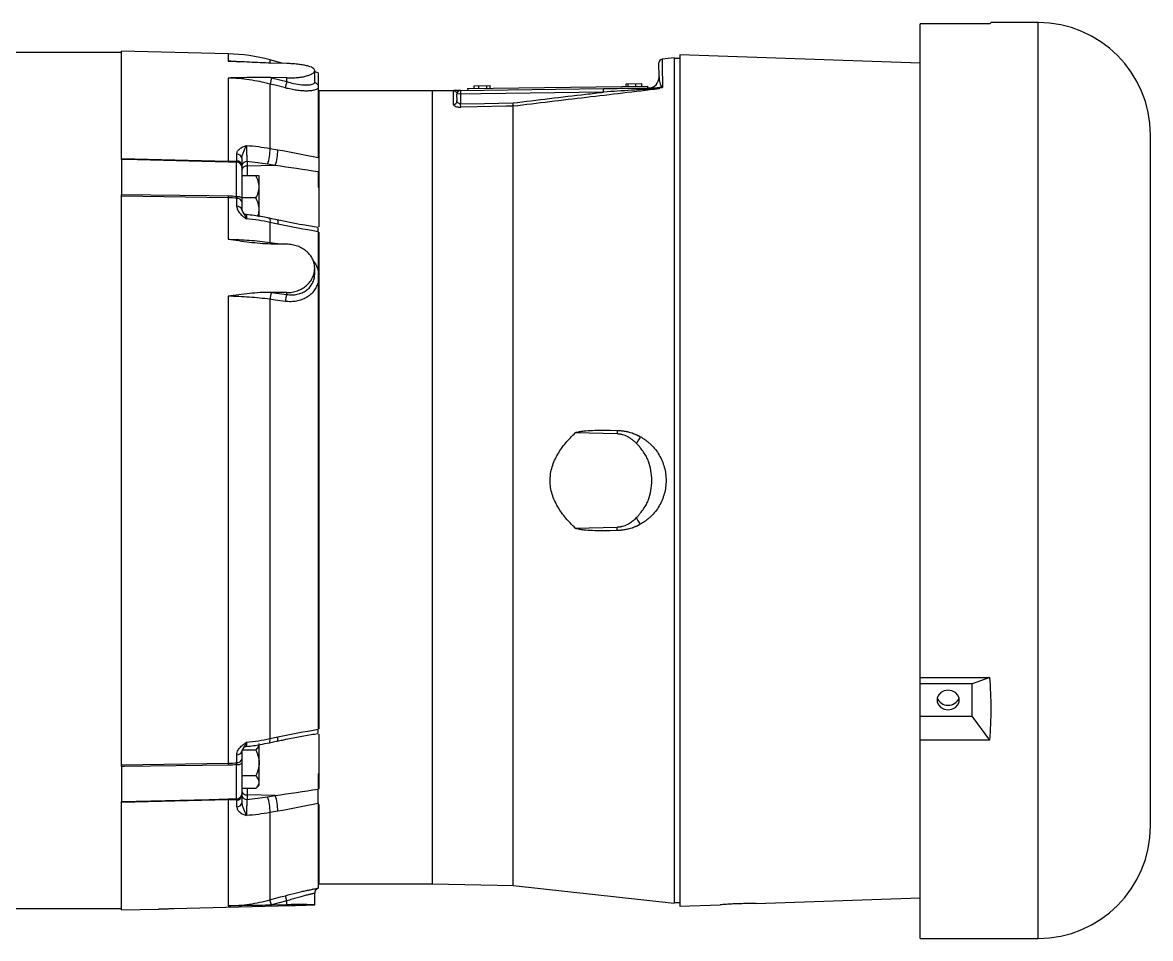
# Paper-space layout '_Back' of a CAD drawing. Header units: inches. Extents: x -11.4 to 16.5, y -5.2 to 7.1.
# Drawn here: x 4 to 16.54, y -5.09 to 5.09 of the extents above; entities that cross this region are included whole.
import ezdxf

# ---------------------------------------------------------------- set-up
doc = ezdxf.new("R2010")
doc.units = ezdxf.units.IN
doc.header["$MEASUREMENT"] = 0

psp = doc.layouts.new('_Back')

# ---------------------------------------------------------------- linework, layer by layer
at = {"color": 7, "linetype": 'Continuous', "lineweight": 25}
for p, q in [((14.751, 5.074), (13.978, 5.074)), ((13.978, -5.09), (13.978, 5.074)), ((14.767, 5.09), (14.751, 5.074)), ((15.288, 5.09), (14.767, 5.09)), ((15.288, -5.09), (15.288, 5.09)), ((6.282, 4.742), (5.094, 4.773)), ((5.094, 3.578), (5.094, 4.773)), ((5.094, 4.756), (0.899, 4.756)), ((6.282, 4.742), (6.282, 4.662)), ((6.894, 4.636), (6.747, 4.675)), ((6.747, 4.675), (6.747, 4.642)), ((11.074, 4.485), (11.072, 4.641)), ((11.242, 4.697), (11.107, 4.682)), ((11.242, 4.697), (11.242, -4.697)), ((11.305, 4.69), (11.242, 4.69)), ((13.978, 4.638), (11.305, 4.732)), ((11.305, 4.732), (11.305, -4.732)), ((6.934, 4.635), (6.758, 4.639)), ((7.244, 4.432), (7.244, 4.556)), ((7.282, 4.532), (7.244, 4.542)), ((7.282, 4.532), (7.282, 4.394)), ((6.282, 4.473), (6.282, 3.551)), ((6.747, 4.407), (6.747, 3.691)), ((6.934, 4.474), (6.758, 4.479)), ((6.763, 4.477), (6.934, 4.433)), ((6.934, 4.433), (6.934, 4.474)), ((9.016, 4.388), (9.194, 4.39)), ((9.195, 4.36), (9.194, 4.39)), ((10.709, 4.41), (10.881, 4.412)), ((10.709, 4.38), (10.709, 4.41)), ((10.709, 4.38), (10.709, 4.41)), ((10.729, 4.38), (10.729, 4.41)), ((10.815, 4.382), (10.815, 4.412)), ((10.881, 4.382), (10.881, 4.412)), ((10.881, 4.382), (10.881, 4.412)), ((7.282, 4.359), (7.282, 3.59)), ((7.295, 2.818), (7.295, 4.332)), ((8.553, 4.332), (7.295, 4.332)), ((8.553, 4.331), (7.295, 4.331)), ((8.553, 4.332), (8.786, 4.335)), ((8.786, 4.334), (8.553, 4.331)), ((8.553, -4.484), (8.553, 4.331)), ((10.457, 4.317), (8.826, 4.295)), ((8.827, 4.218), (8.826, 4.295)), ((8.865, 4.336), (10.457, 4.357)), ((8.866, 4.336), (8.867, 4.186)), ((8.945, 4.357), (10.945, 4.383)), ((8.945, 4.357), (8.946, 4.337)), ((9.016, 4.358), (9.016, 4.388)), ((9.071, 4.359), (9.07, 4.389)), ((9.16, 4.36), (9.16, 4.39)), ((10.457, 4.317), (10.457, 4.357)), ((10.945, 4.383), (10.945, 4.363)), ((7.295, 4.249), (7.282, 4.249)), ((8.868, 4.149), (8.867, 4.186)), ((9.452, -4.5), (9.452, 4.16)), ((16.538, -3.84), (16.538, 3.84)), ((6.747, 3.691), (6.833, 3.676)), ((5.094, 3.578), (6.282, 3.551)), ((5.094, 3.567), (5.094, 3.18)), ((6.376, 3.158), (6.376, 3.538)), ((6.378, 3.551), (6.378, 3.627)), ((6.434, 3.581), (6.434, 3.506)), ((6.492, 3.544), (6.492, 3.387)), ((6.806, 3.5), (6.72, 3.515)), ((6.434, 3.481), (6.434, 3.14)), ((6.588, 3.387), (6.434, 3.387)), ((6.806, 3.5), (6.492, 3.494)), ((6.626, 2.931), (6.626, 3.387)), ((7.282, 3.429), (7.282, 3.259)), ((6.282, 3.143), (5.094, 3.159)), ((5.094, -3.159), (5.094, 3.159)), ((6.282, 3.143), (6.282, 2.681)), ((6.378, 3.047), (6.378, 3.137)), ((6.588, 3.14), (6.434, 3.14)), ((7.282, 3.259), (7.295, 3.26)), ((6.434, 3.097), (6.434, 3.009)), ((6.747, 2.868), (6.747, 2.647)), ((6.833, 2.85), (6.747, 2.868)), ((7.282, 2.765), (7.282, 2.324)), ((7.295, -2.761), (7.295, 2.761)), ((7.295, 2.726), (7.282, 2.726)), ((6.934, 2.626), (6.758, 2.628)), ((7.244, 2.294), (7.244, 2.359)), ((7.282, 2.207), (7.282, -2.765)), ((6.282, 2.048), (6.282, -3.143)), ((6.747, 2.014), (6.747, -2.868)), ((6.934, 2.089), (6.758, 2.091)), ((6.763, 2.091), (6.934, 2.068)), ((6.934, 2.068), (6.934, 2.089)), ((10.606, 0.517), (10.142, 0.529)), ((10.53, 0.559), (10.607, 0.557)), ((10.53, 0.559), (10.607, 0.557)), ((10.607, 0.557), (10.607, 0.557)), ((10.142, -0.529), (10.606, -0.517)), ((10.607, -0.557), (10.53, -0.559)), ((10.607, -0.557), (10.53, -0.559)), ((10.607, -0.557), (10.607, -0.557)), ((13.978, -2.188), (14.751, -2.188)), ((14.751, -2.188), (14.557, -2.259)), ((14.557, -2.259), (13.978, -2.259)), ((14.557, -2.621), (14.557, -2.259)), ((13.978, -2.621), (14.557, -2.621)), ((14.751, -2.885), (14.557, -2.621)), ((7.282, -2.726), (7.295, -2.726)), ((6.747, -2.868), (6.833, -2.85)), ((7.295, -3.427), (7.295, -2.819)), ((6.588, -2.997), (6.434, -2.997)), ((6.434, -3.009), (6.434, -3.097)), ((6.626, -3.387), (6.626, -2.925)), ((14.751, -2.885), (13.978, -2.885)), ((6.378, -3.137), (6.378, -3.047)), ((5.094, -3.159), (6.282, -3.143)), ((5.094, -3.18), (5.094, -3.567)), ((6.376, -3.538), (6.376, -3.158)), ((6.434, -3.14), (6.434, -3.481)), ((7.282, -3.259), (7.282, -3.429)), ((7.295, -3.26), (7.282, -3.259)), ((6.588, -3.282), (6.434, -3.282)), ((6.588, -3.425), (6.434, -3.425)), ((6.434, -3.506), (6.434, -3.581)), ((6.492, -3.425), (6.492, -3.544)), ((6.806, -3.5), (6.492, -3.494)), ((6.588, -3.425), (6.626, -3.387)), ((6.72, -3.515), (6.806, -3.5)), ((6.282, -3.551), (5.094, -3.578)), ((5.094, -4.773), (5.094, -3.578)), ((6.282, -3.551), (6.282, -4.728)), ((6.378, -3.627), (6.378, -3.551)), ((7.282, -3.59), (7.282, -4.531)), ((7.295, -4.484), (7.295, -3.6)), ((6.833, -3.676), (6.747, -3.691)), ((6.747, -3.691), (6.747, -4.661)), ((7.282, -4.249), (7.295, -4.249)), ((7.295, -4.484), (8.553, -4.484)), ((8.553, -4.484), (9.452, -4.5)), ((9.452, -4.5), (11.242, -4.697)), ((6.934, -4.672), (6.918, -4.615)), ((7.244, -4.717), (7.244, -4.588)), ((12.152, -4.702), (13.978, -4.638)), ((3.716, -4.756), (5.094, -4.756)), ((5.094, -4.773), (5.51, -4.763)), ((5.678, -4.758), (6.98, -4.724)), ((6.763, -4.718), (6.747, -4.661)), ((6.934, -4.715), (6.758, -4.72)), ((6.934, -4.672), (6.763, -4.718)), ((6.934, -4.715), (6.934, -4.672)), ((7.148, -4.72), (7.244, -4.717)), ((11.242, -4.69), (11.305, -4.69)), ((11.305, -4.732), (11.755, -4.716)), ((13.978, -5.09), (15.288, -5.09))]:
    psp.add_line(p, q, dxfattribs=at)
at = {"color": 7, "linetype": 'Continuous', "lineweight": 25, "flags": 128}
for points in [[(6.918, 4.363), (6.803, 4.393), (6.747, 4.407)], [(8.867, 4.186), (9.133, 4.191), (9.45, 4.197)], [(9.452, 4.16), (9.372, 4.159), (9.052, 4.153), (8.868, 4.149)], [(6.282, 3.539), (5.128, 3.566), (5.094, 3.567)], [(5.094, 3.18), (6.071, 3.167), (6.282, 3.164)], [(6.376, 3.158), (6.387, 3.158), (6.398, 3.157), (6.408, 3.155), (6.417, 3.153), (6.424, 3.15), (6.43, 3.147), (6.433, 3.143), (6.434, 3.14)], [(6.827, 2.897), (6.767, 2.909), (6.741, 2.915)], [(6.741, 2.915), (6.742, 2.914), (6.745, 2.91), (6.747, 2.9), (6.748, 2.886), (6.747, 2.868)], [(6.827, 2.897), (6.828, 2.896), (6.831, 2.892), (6.833, 2.882), (6.834, 2.868), (6.833, 2.85)], [(6.747, 2.647), (6.863, 2.631), (6.898, 2.626)], [(6.918, 1.991), (6.803, 2.006), (6.747, 2.014)], [(14.288, -2.548), (14.331, -2.542), (14.369, -2.523), (14.396, -2.494), (14.411, -2.459), (14.411, -2.421), (14.396, -2.386), (14.369, -2.357), (14.331, -2.338), (14.288, -2.332), (14.245, -2.338), (14.208, -2.357), (14.18, -2.386), (14.165, -2.421), (14.165, -2.459), (14.18, -2.494), (14.208, -2.523), (14.245, -2.542), (14.288, -2.548)], [(6.741, -2.915), (6.742, -2.914), (6.745, -2.91), (6.747, -2.9), (6.748, -2.886), (6.747, -2.868)], [(6.827, -2.897), (6.828, -2.896), (6.831, -2.892), (6.833, -2.882), (6.834, -2.868), (6.833, -2.85)], [(6.741, -2.915), (6.801, -2.902), (6.827, -2.897)], [(6.282, -3.164), (5.128, -3.179), (5.094, -3.18)], [(6.376, -3.158), (6.387, -3.158), (6.398, -3.157), (6.408, -3.155), (6.417, -3.153), (6.424, -3.15), (6.43, -3.147), (6.433, -3.143), (6.434, -3.14)], [(5.094, -3.567), (6.071, -3.544), (6.282, -3.539)], [(6.747, -4.661), (6.863, -4.629), (6.918, -4.615)]]:
    psp.add_lwpolyline(points, dxfattribs=at)
at = {"color": 7, "linetype": 'Continuous', "lineweight": 25}
for centre, radius, start, end in [((15.288, 3.84), 1.25, 0, 90), ((6.23, 2.743), 2, 75, 88.5), ((11.112, 4.642), 0.04, 96.5023, 180.75), ((7.239, 4.335), 0.496, 163.3694, 171.6715), ((7.41, 4.291), 0.497, 163.3711, 171.6646), ((10.954, 4.483), 0.12, 270.75, 0.75), ((8.79, 4.334), 0.00406, 162.9265, 182.6801), ((8.866, 4.296), 0.04, 90.75, 180.75), ((11.051, 4.442), 0.0774, 271.41, 308.9521), ((8.788, 4.219), 0.0387, 269.0714, 358.6534), ((6.275, 3.676), 0.473, 340.1205, 1.8884), ((6.361, 3.661), 0.472, 340.1126, 1.9043), ((6.822, 3.545), 0.54, 179.3637, 180.6363), ((6.376, 3.48), 0.0585, 1.41, 89.9382), ((6.381, 3.574), 0.0532, 7.8899, 93.0743), ((6.382, 3.498), 0.0528, 8.5998, 93.5658), ((6.486, 3.492), 0.053, 83.0761, 168.8731), ((6.486, 3.442), 0.053, 83.0761, 168.8731), ((7.943, 3.154), 1.661, 179.6413, 180.3587), ((6.384, 3.085), 0.0514, 12.8938, 96.1093), ((6.384, 2.997), 0.0511, 13.932, 96.6256), ((6.494, 3.016), 0.06, 215.2562, 263.7892), ((6.826, 2.646), 0.0781, 179.6973, 193.8484), ((6.948, 2.013), 0.201, 157.3151, 179.8592), ((7.119, 1.99), 0.201, 157.3126, 179.85), ((10.949, -2.537), 3.818, 354.7622, 5.2378), ((14.282, -2.376), 0.122, 198.5327, 272.6817), ((14.294, -2.376), 0.122, 267.3183, 341.4673), ((6.384, -2.997), 0.0511, 263.3744, 346.068), ((6.494, -3.016), 0.06, 96.0523, 144.8826), ((6.384, -3.085), 0.0514, 263.8907, 347.1062), ((7.943, -3.154), 1.661, 179.6413, 180.3587), ((6.376, -3.48), 0.0585, 270.0618, 358.59), ((6.382, -3.498), 0.0528, 266.4342, 351.4002), ((6.486, -3.442), 0.053, 191.1269, 276.9239), ((6.486, -3.492), 0.053, 191.1269, 276.9239), ((6.361, -3.661), 0.472, 358.0957, 19.8874), ((6.822, -3.545), 0.54, 179.3637, 180.6363), ((6.381, -3.574), 0.0532, 266.9257, 352.1101), ((6.275, -3.676), 0.473, 358.1116, 19.8795), ((15.288, -3.84), 1.25, 270, 0), ((7.304, -4.588), 0.06, 111.2364, 179.9877)]:
    psp.add_arc(centre, radius, start, end, dxfattribs=at)
for points, knots in [([(6.758, 4.639), (6.718, 4.64), (6.678, 4.642), (6.598, 4.645), (6.558, 4.647), (6.44, 4.653), (6.361, 4.657), (6.282, 4.662)], [0, 0, 0, 0, 0.25, 0.25, 0.5, 0.5, 1, 1, 1, 1]), ([(6.282, 4.662), (6.322, 4.661), (6.363, 4.66), (6.403, 4.655), (6.404, 4.655)], [0, 0, 0, 0, 0.982309, 1, 1, 1, 1]), ([(11.107, 4.681), (11.107, 4.679), (11.107, 4.677), (11.108, 4.646), (11.108, 4.593), (11.11, 4.508), (11.111, 4.42), (11.111, 4.369)], [0, 0, 0, 0, 0.165386, 0.3522, 0.541727, 0.732181, 1, 1, 1, 1]), ([(6.934, 4.474), (6.954, 4.474), (6.975, 4.474), (7.004, 4.475), (7.014, 4.475), (7.034, 4.477), (7.043, 4.478), (7.071, 4.481), (7.089, 4.483), (7.123, 4.489), (7.139, 4.493), (7.167, 4.501), (7.18, 4.505), (7.197, 4.512), (7.203, 4.515), (7.212, 4.52), (7.216, 4.522), (7.224, 4.527), (7.228, 4.53), (7.234, 4.535), (7.236, 4.538), (7.242, 4.546), (7.244, 4.551), (7.244, 4.562), (7.242, 4.567), (7.236, 4.574), (7.234, 4.577), (7.228, 4.582), (7.224, 4.584), (7.213, 4.591), (7.203, 4.595), (7.181, 4.603), (7.168, 4.607), (7.139, 4.614), (7.123, 4.617), (7.098, 4.621), (7.089, 4.622), (7.071, 4.625), (7.062, 4.626), (7.034, 4.629), (7.015, 4.631), (6.975, 4.633), (6.954, 4.634), (6.934, 4.635)], [0, 0, 0, 0, 0.0625, 0.0625, 0.09375, 0.09375, 0.125, 0.125, 0.1875, 0.1875, 0.25, 0.25, 0.3125, 0.3125, 0.34375, 0.34375, 0.375, 0.375, 0.40625, 0.40625, 0.4375, 0.4375, 0.5, 0.5, 0.5625, 0.5625, 0.59375, 0.59375, 0.625, 0.625, 0.6875, 0.6875, 0.75, 0.75, 0.8125, 0.8125, 0.84375, 0.84375, 0.875, 0.875, 0.9375, 0.9375, 1, 1, 1, 1]), ([(6.758, 4.479), (6.718, 4.48), (6.678, 4.48), (6.598, 4.48), (6.558, 4.479), (6.44, 4.477), (6.361, 4.475), (6.282, 4.473)], [0, 0, 0, 0, 0.25, 0.25, 0.5, 0.5, 1, 1, 1, 1]), ([(6.747, 4.407), (6.671, 4.427), (6.594, 4.442), (6.439, 4.464), (6.361, 4.471), (6.282, 4.473)], [0, 0, 0, 0, 0.5, 0.5, 1, 1, 1, 1]), ([(6.934, 4.433), (6.959, 4.426), (7.018, 4.409), (7.105, 4.396), (7.183, 4.395), (7.231, 4.408), (7.247, 4.422), (7.244, 4.432), (7.244, 4.432)], [0, 0, 0, 0, 0.160544, 0.374582, 0.584249, 0.792114, 0.999668, 1, 1, 1, 1]), ([(7.246, 4.419), (7.247, 4.419), (7.247, 4.418), (7.243, 4.423), (7.245, 4.43), (7.245, 4.432)], [0, 0, 0, 0, 0.202667, 0.82478, 1, 1, 1, 1]), ([(7.244, 4.427), (7.259, 4.416), (7.275, 4.405), (7.282, 4.395), (7.282, 4.394)], [0, 0, 0, 0, 0.953929, 1, 1, 1, 1]), ([(7.282, 4.394), (7.282, 4.389), (7.282, 4.383), (7.282, 4.372), (7.282, 4.365), (7.282, 4.359)], [0, 0, 0, 0, 0.5, 0.5, 1, 1, 1, 1]), ([(11.074, 4.485), (11.074, 4.47), (11.075, 4.454), (11.08, 4.428), (11.082, 4.419), (11.086, 4.406), (11.088, 4.401), (11.091, 4.394), (11.093, 4.391), (11.096, 4.387), (11.097, 4.384), (11.099, 4.382)], [0, 0, 0, 0, 0.5, 0.5, 0.75, 0.75, 0.875, 0.875, 0.9375, 0.9375, 1, 1, 1, 1]), ([(7.282, 4.359), (7.28, 4.357), (7.277, 4.355), (7.272, 4.35), (7.268, 4.348), (7.256, 4.343), (7.247, 4.339), (7.23, 4.336), (7.225, 4.334), (7.212, 4.332), (7.205, 4.332), (7.184, 4.33), (7.169, 4.329), (7.144, 4.329), (7.135, 4.329), (7.118, 4.33), (7.108, 4.331), (7.081, 4.333), (7.062, 4.335), (7.022, 4.341), (7.002, 4.344), (6.96, 4.353), (6.939, 4.357), (6.918, 4.363)], [0, 0, 0, 0, 0.0625, 0.0625, 0.125, 0.125, 0.25, 0.25, 0.3125, 0.3125, 0.375, 0.375, 0.5, 0.5, 0.5625, 0.5625, 0.625, 0.625, 0.75, 0.75, 0.875, 0.875, 1, 1, 1, 1]), ([(8.866, 4.336), (8.866, 4.336), (8.864, 4.336), (8.86, 4.336), (8.856, 4.336), (8.849, 4.336), (8.847, 4.336), (8.84, 4.336), (8.836, 4.336), (8.83, 4.336), (8.827, 4.335), (8.822, 4.335), (8.819, 4.335), (8.812, 4.335), (8.808, 4.335), (8.801, 4.335), (8.798, 4.335), (8.792, 4.335), (8.789, 4.335), (8.786, 4.335)], [0, 0, 0, 0, 0.25, 0.25, 0.5, 0.5, 0.625, 0.625, 0.75, 0.75, 0.8125, 0.8125, 0.875, 0.875, 0.9375, 0.9375, 0.96875, 0.96875, 1, 1, 1, 1]), ([(8.786, 4.334), (8.787, 4.334), (8.789, 4.334), (8.791, 4.333), (8.792, 4.333), (8.794, 4.333), (8.796, 4.332), (8.799, 4.331), (8.801, 4.331), (8.806, 4.329), (8.808, 4.327), (8.814, 4.323), (8.817, 4.319), (8.822, 4.313), (8.823, 4.309), (8.825, 4.303), (8.826, 4.299), (8.826, 4.295)], [0, 0, 0, 0, 0.015625, 0.015625, 0.03125, 0.03125, 0.0625, 0.0625, 0.125, 0.125, 0.25, 0.25, 0.5, 0.5, 0.75, 0.75, 1, 1, 1, 1]), ([(9.45, 4.197), (9.72, 4.23), (9.99, 4.262), (10.261, 4.294), (10.326, 4.301), (10.392, 4.309), (10.457, 4.317)], [0, 0, 0, 0, 0.02073964, 0.02073964, 0.02073964, 0.02576508, 0.02576508, 0.02576508, 0.02576508]), ([(11.075, 4.352), (10.805, 4.321), (10.535, 4.289), (10.265, 4.257), (9.994, 4.225), (9.723, 4.193), (9.452, 4.16)], [0, 0, 0, 0, 0.02072908, 0.02072908, 0.02072908, 0.04151513, 0.04151513, 0.04151513, 0.04151513]), ([(10.457, 4.357), (10.556, 4.358), (10.656, 4.359), (10.805, 4.361), (10.854, 4.362), (10.954, 4.363), (11.003, 4.364), (11.053, 4.365)], [0, 0, 0, 0, 0.5, 0.5, 0.75, 0.75, 1, 1, 1, 1]), ([(11.075, 4.357), (11.024, 4.354), (10.973, 4.35), (10.869, 4.344), (10.818, 4.34), (10.663, 4.33), (10.56, 4.324), (10.457, 4.317)], [0, 0, 0, 0, 0.25, 0.25, 0.5, 0.5, 1, 1, 1, 1]), ([(11.075, 4.365), (11.081, 4.366), (11.087, 4.366), (11.096, 4.367), (11.099, 4.367), (11.106, 4.368), (11.109, 4.368), (11.111, 4.369)], [0, 0, 0, 0, 0.5, 0.5, 0.75, 0.75, 1, 1, 1, 1]), ([(11.099, 4.382), (11.101, 4.38), (11.103, 4.378), (11.106, 4.375), (11.107, 4.373), (11.108, 4.372), (11.109, 4.371), (11.11, 4.37), (11.11, 4.369), (11.111, 4.369)], [0, 0, 0, 0, 0.5, 0.5, 0.75, 0.75, 0.875, 0.875, 1, 1, 1, 1]), ([(8.788, 4.18), (8.788, 4.178), (8.788, 4.176), (8.79, 4.172), (8.792, 4.17), (8.796, 4.166), (8.798, 4.165), (8.804, 4.161), (8.807, 4.16), (8.818, 4.155), (8.827, 4.153), (8.842, 4.151), (8.847, 4.15), (8.857, 4.149), (8.863, 4.149), (8.868, 4.149)], [0, 0, 0, 0, 0.125, 0.125, 0.25, 0.25, 0.375, 0.375, 0.5, 0.5, 0.75, 0.75, 0.875, 0.875, 1, 1, 1, 1]), ([(8.867, 4.186), (8.864, 4.186), (8.861, 4.187), (8.856, 4.187), (8.853, 4.188), (8.845, 4.191), (8.841, 4.194), (8.834, 4.2), (8.831, 4.203), (8.828, 4.21), (8.827, 4.214), (8.827, 4.218)], [0, 0, 0, 0, 0.125, 0.125, 0.25, 0.25, 0.5, 0.5, 0.75, 0.75, 1, 1, 1, 1]), ([(9.452, 4.16), (9.452, 4.164), (9.452, 4.169), (9.451, 4.178), (9.451, 4.182), (9.45, 4.19), (9.45, 4.194), (9.45, 4.197)], [0, 0, 0, 0, 0.5, 0.5, 0.75, 0.75, 1, 1, 1, 1]), ([(6.378, 3.627), (6.378, 3.639), (6.382, 3.649), (6.39, 3.664), (6.394, 3.669), (6.402, 3.678), (6.406, 3.683), (6.421, 3.695), (6.433, 3.702), (6.452, 3.711), (6.459, 3.714), (6.472, 3.719), (6.479, 3.722), (6.486, 3.724)], [0, 0, 0, 0, 0.25, 0.25, 0.375, 0.375, 0.5, 0.5, 0.75, 0.75, 0.875, 0.875, 1, 1, 1, 1]), ([(6.434, 3.581), (6.434, 3.595), (6.437, 3.608), (6.446, 3.634), (6.451, 3.646), (6.461, 3.671), (6.466, 3.683), (6.474, 3.7), (6.476, 3.705), (6.481, 3.715), (6.484, 3.72), (6.486, 3.724)], [0, 0, 0, 0, 0.25, 0.25, 0.5, 0.5, 0.75, 0.75, 0.875, 0.875, 1, 1, 1, 1]), ([(6.486, 3.724), (6.53, 3.721), (6.574, 3.716), (6.661, 3.705), (6.705, 3.699), (6.747, 3.691)], [0, 0, 0, 0, 0.5, 0.5, 1, 1, 1, 1]), ([(6.486, 3.724), (6.486, 3.719), (6.486, 3.713), (6.486, 3.7), (6.486, 3.693), (6.486, 3.678), (6.486, 3.67), (6.486, 3.653), (6.487, 3.645), (6.487, 3.628), (6.488, 3.619), (6.488, 3.603), (6.489, 3.594), (6.49, 3.579), (6.49, 3.571), (6.491, 3.557), (6.492, 3.55), (6.492, 3.544)], [0, 0, 0, 0, 0.125, 0.125, 0.25, 0.25, 0.375, 0.375, 0.5, 0.5, 0.625, 0.625, 0.75, 0.75, 0.875, 0.875, 1, 1, 1, 1]), ([(6.434, 3.506), (6.434, 3.5), (6.434, 3.495), (6.434, 3.487), (6.434, 3.484), (6.434, 3.481)], [0, 0, 0, 0, 0.5, 0.5, 1, 1, 1, 1]), ([(6.626, 3.263), (6.626, 3.285), (6.623, 3.306), (6.609, 3.348), (6.599, 3.367), (6.588, 3.387)], [0, 0, 0, 0, 0.5, 0.5, 1, 1, 1, 1]), ([(6.626, 3.387), (6.626, 3.387), (6.623, 3.387), (6.612, 3.387), (6.608, 3.387), (6.599, 3.387), (6.594, 3.387), (6.588, 3.387)], [0, 0, 0, 0, 0.5, 0.5, 0.75, 0.75, 1, 1, 1, 1]), ([(6.588, 3.14), (6.599, 3.159), (6.609, 3.179), (6.619, 3.21), (6.622, 3.22), (6.626, 3.241), (6.626, 3.252), (6.626, 3.263)], [0, 0, 0, 0, 0.5, 0.5, 0.75, 0.75, 1, 1, 1, 1]), ([(6.434, 3.14), (6.434, 3.132), (6.434, 3.124), (6.434, 3.11), (6.434, 3.103), (6.434, 3.097)], [0, 0, 0, 0, 0.5, 0.5, 1, 1, 1, 1]), ([(6.626, 3.016), (6.626, 3.037), (6.623, 3.059), (6.609, 3.1), (6.599, 3.12), (6.588, 3.14)], [0, 0, 0, 0, 0.5, 0.5, 1, 1, 1, 1]), ([(6.378, 3.047), (6.378, 3.034), (6.382, 3.021), (6.39, 3.001), (6.394, 2.995), (6.402, 2.983), (6.406, 2.977), (6.421, 2.96), (6.433, 2.949), (6.452, 2.934), (6.459, 2.929), (6.472, 2.92), (6.479, 2.915), (6.486, 2.91)], [0, 0, 0, 0, 0.25, 0.25, 0.375, 0.375, 0.5, 0.5, 0.75, 0.75, 0.875, 0.875, 1, 1, 1, 1]), ([(6.61, 2.938), (6.611, 2.94), (6.621, 2.96), (6.626, 2.986), (6.626, 3.011), (6.626, 3.016)], [0, 0, 0, 0, 0.076707, 0.804075, 1, 1, 1, 1]), ([(6.434, 3.009), (6.435, 3.002), (6.437, 2.992), (6.443, 2.984), (6.445, 2.981)], [0, 0, 0, 0, 0.716313, 1, 1, 1, 1]), ([(6.445, 2.981), (6.449, 2.976), (6.457, 2.964), (6.469, 2.947), (6.479, 2.928), (6.484, 2.917), (6.486, 2.91), (6.486, 2.91)], [0, 0, 0, 0, 0.301923, 0.6234986, 0.8049831, 0.9964065, 1, 1, 1, 1]), ([(6.487, 2.955), (6.487, 2.955), (6.486, 2.957), (6.486, 2.947), (6.486, 2.929), (6.486, 2.915), (6.486, 2.91)], [0, 0, 0, 0, 0.109384, 0.476358, 0.844003, 1, 1, 1, 1]), ([(6.741, 2.915), (6.735, 2.916), (6.679, 2.928), (6.594, 2.943), (6.515, 2.952), (6.487, 2.955)], [0, 0, 0, 0, 0.070833, 0.680285, 1, 1, 1, 1]), ([(7.282, 2.812), (7.225, 2.821), (7.074, 2.846), (6.922, 2.877), (6.827, 2.897)], [0, 0, 0, 0, 0.375567, 1, 1, 1, 1]), ([(7.282, 2.765), (7.282, 2.775), (7.282, 2.794), (7.282, 2.809), (7.282, 2.809), (7.282, 2.81)], [0, 0, 0, 0, 0.36033, 0.720479, 1, 1, 1, 1]), ([(6.758, 2.628), (6.718, 2.629), (6.678, 2.631), (6.598, 2.638), (6.558, 2.642), (6.44, 2.656), (6.361, 2.668), (6.282, 2.681)], [0, 0, 0, 0, 0.25, 0.25, 0.5, 0.5, 1, 1, 1, 1]), ([(6.282, 2.681), (6.361, 2.68), (6.439, 2.676), (6.595, 2.665), (6.671, 2.657), (6.747, 2.647)], [0, 0, 0, 0, 0.5, 0.5, 1, 1, 1, 1]), ([(6.934, 2.089), (6.954, 2.089), (6.975, 2.09), (7.004, 2.095), (7.014, 2.097), (7.034, 2.102), (7.043, 2.105), (7.071, 2.115), (7.089, 2.124), (7.123, 2.143), (7.139, 2.155), (7.167, 2.18), (7.18, 2.193), (7.197, 2.216), (7.203, 2.223), (7.212, 2.239), (7.216, 2.247), (7.224, 2.264), (7.228, 2.272), (7.234, 2.289), (7.236, 2.298), (7.242, 2.323), (7.244, 2.341), (7.244, 2.376), (7.242, 2.394), (7.236, 2.419), (7.234, 2.428), (7.228, 2.444), (7.224, 2.453), (7.213, 2.477), (7.203, 2.492), (7.181, 2.521), (7.168, 2.535), (7.139, 2.559), (7.123, 2.57), (7.098, 2.585), (7.089, 2.589), (7.071, 2.598), (7.062, 2.601), (7.034, 2.611), (7.015, 2.617), (6.975, 2.624), (6.954, 2.626), (6.934, 2.626)], [0, 0, 0, 0, 0.0625, 0.0625, 0.09375, 0.09375, 0.125, 0.125, 0.1875, 0.1875, 0.25, 0.25, 0.3125, 0.3125, 0.34375, 0.34375, 0.375, 0.375, 0.40625, 0.40625, 0.4375, 0.4375, 0.5, 0.5, 0.5625, 0.5625, 0.59375, 0.59375, 0.625, 0.625, 0.6875, 0.6875, 0.75, 0.75, 0.8125, 0.8125, 0.84375, 0.84375, 0.875, 0.875, 0.9375, 0.9375, 1, 1, 1, 1]), ([(7.227, 2.442), (7.23, 2.439), (7.261, 2.406), (7.273, 2.363), (7.282, 2.326), (7.282, 2.324)], [0, 0, 0, 0, 0.098758, 0.965685, 1, 1, 1, 1]), ([(6.934, 2.068), (6.954, 2.065), (6.974, 2.063), (7.003, 2.064), (7.013, 2.064), (7.032, 2.066), (7.041, 2.068), (7.069, 2.074), (7.087, 2.079), (7.121, 2.094), (7.136, 2.103), (7.158, 2.118), (7.165, 2.124), (7.178, 2.136), (7.184, 2.142), (7.202, 2.162), (7.212, 2.177), (7.224, 2.2), (7.227, 2.208), (7.233, 2.224), (7.236, 2.233), (7.242, 2.258), (7.244, 2.276), (7.244, 2.294)], [0, 0, 0, 0, 0.125, 0.125, 0.1875, 0.1875, 0.25, 0.25, 0.375, 0.375, 0.5, 0.5, 0.5625, 0.5625, 0.625, 0.625, 0.75, 0.75, 0.8125, 0.8125, 0.875, 0.875, 1, 1, 1, 1]), ([(7.282, 2.324), (7.282, 2.305), (7.282, 2.286), (7.282, 2.246), (7.282, 2.226), (7.282, 2.207)], [0, 0, 0, 0, 0.5, 0.5, 1, 1, 1, 1]), ([(7.282, 2.207), (7.28, 2.198), (7.277, 2.189), (7.272, 2.172), (7.268, 2.163), (7.256, 2.138), (7.247, 2.122), (7.23, 2.1), (7.225, 2.093), (7.212, 2.079), (7.205, 2.073), (7.184, 2.054), (7.169, 2.043), (7.144, 2.029), (7.135, 2.024), (7.118, 2.016), (7.108, 2.012), (7.081, 2.002), (7.062, 1.997), (7.022, 1.99), (7.002, 1.988), (6.96, 1.987), (6.939, 1.988), (6.918, 1.991)], [0, 0, 0, 0, 0.0625, 0.0625, 0.125, 0.125, 0.25, 0.25, 0.3125, 0.3125, 0.375, 0.375, 0.5, 0.5, 0.5625, 0.5625, 0.625, 0.625, 0.75, 0.75, 0.875, 0.875, 1, 1, 1, 1]), ([(6.758, 2.091), (6.718, 2.092), (6.678, 2.091), (6.598, 2.086), (6.558, 2.082), (6.44, 2.07), (6.361, 2.059), (6.282, 2.048)], [0, 0, 0, 0, 0.25, 0.25, 0.5, 0.5, 1, 1, 1, 1]), ([(6.747, 2.014), (6.671, 2.024), (6.594, 2.032), (6.439, 2.043), (6.361, 2.047), (6.282, 2.048)], [0, 0, 0, 0, 0.5, 0.5, 1, 1, 1, 1]), ([(10.142, -0.529), (10.105, -0.494), (10.07, -0.457), (10.021, -0.398), (10.005, -0.378), (9.975, -0.336), (9.961, -0.315), (9.935, -0.27), (9.923, -0.247), (9.902, -0.2), (9.893, -0.176), (9.87, -0.102), (9.862, -0.052), (9.862, 0.013), (9.863, 0.026), (9.865, 0.051), (9.866, 0.064), (9.872, 0.102), (9.878, 0.127), (9.893, 0.176), (9.902, 0.201), (9.923, 0.248), (9.935, 0.27), (9.961, 0.314), (9.975, 0.336), (10.004, 0.378), (10.02, 0.398), (10.07, 0.457), (10.105, 0.494), (10.142, 0.529)], [0, 0, 0, 0, 0.125, 0.125, 0.1875, 0.1875, 0.25, 0.25, 0.3125, 0.3125, 0.375, 0.375, 0.5, 0.5, 0.53125, 0.53125, 0.5625, 0.5625, 0.625, 0.625, 0.6875, 0.6875, 0.75, 0.75, 0.8125, 0.8125, 0.875, 0.875, 1, 1, 1, 1]), ([(10.142, 0.529), (10.143, 0.531), (10.145, 0.532), (10.149, 0.534), (10.151, 0.535), (10.157, 0.537), (10.16, 0.538), (10.172, 0.541), (10.18, 0.543), (10.204, 0.547), (10.221, 0.549), (10.269, 0.554), (10.302, 0.556), (10.367, 0.559), (10.399, 0.56), (10.464, 0.56), (10.497, 0.56), (10.53, 0.559)], [0, 0, 0, 0, 0.015625, 0.015625, 0.03125, 0.03125, 0.0625, 0.0625, 0.125, 0.125, 0.25, 0.25, 0.5, 0.5, 0.75, 0.75, 1, 1, 1, 1]), ([(10.607, 0.557), (10.607, 0.557), (10.607, 0.556), (10.607, 0.552), (10.607, 0.549), (10.607, 0.541), (10.607, 0.537), (10.606, 0.527), (10.606, 0.522), (10.606, 0.517)], [0, 0, 0, 0, 0.25, 0.25, 0.5, 0.5, 0.75, 0.75, 1, 1, 1, 1]), ([(10.823, 0.412), (10.82, 0.415), (10.814, 0.421), (10.804, 0.43), (10.795, 0.438), (10.785, 0.446), (10.776, 0.454), (10.766, 0.461), (10.756, 0.467), (10.746, 0.474), (10.736, 0.48), (10.72, 0.488), (10.697, 0.499), (10.673, 0.507), (10.652, 0.512), (10.637, 0.515), (10.621, 0.517), (10.611, 0.517), (10.606, 0.517)], [0, 0, 0, 0, 0.052491, 0.104177, 0.155101, 0.205307, 0.254843, 0.303757, 0.3521, 0.399925, 0.447285, 0.494237, 0.621972, 0.746744, 0.811372, 0.874971, 0.937768, 1, 1, 1, 1]), ([(10.607, 0.557), (10.652, 0.556), (10.697, 0.55), (10.784, 0.526), (10.826, 0.509), (10.865, 0.487)], [0, 0, 0, 0, 0.5, 0.5, 1, 1, 1, 1]), ([(10.607, 0.557), (10.611, 0.557), (10.619, 0.557), (10.632, 0.556), (10.644, 0.555), (10.657, 0.554), (10.67, 0.552), (10.684, 0.55), (10.698, 0.548), (10.712, 0.545), (10.726, 0.541), (10.746, 0.536), (10.772, 0.528), (10.801, 0.518), (10.833, 0.504), (10.853, 0.494), (10.865, 0.487)], [0, 0, 0, 0, 0.043957, 0.089097, 0.135441, 0.183011, 0.231827, 0.281906, 0.333266, 0.385922, 0.439889, 0.495181, 0.612797, 0.746775, 0.841428, 1, 1, 1, 1]), ([(10.865, 0.487), (10.865, 0.487), (10.864, 0.485), (10.86, 0.478), (10.857, 0.472), (10.848, 0.457), (10.843, 0.449), (10.833, 0.43), (10.828, 0.421), (10.823, 0.412)], [0, 0, 0, 0, 0.25, 0.25, 0.5, 0.5, 0.75, 0.75, 1, 1, 1, 1]), ([(10.823, -0.412), (10.826, -0.409), (10.832, -0.403), (10.84, -0.394), (10.848, -0.384), (10.857, -0.374), (10.868, -0.36), (10.883, -0.34), (10.901, -0.316), (10.918, -0.291), (10.937, -0.257), (10.964, -0.199), (10.987, -0.11), (10.995, 0), (10.987, 0.11), (10.964, 0.199), (10.937, 0.257), (10.918, 0.291), (10.901, 0.316), (10.883, 0.34), (10.867, 0.362), (10.851, 0.381), (10.837, 0.397), (10.828, 0.407), (10.823, 0.412)], [0, 0, 0, 0, 0.013337, 0.026965, 0.04089, 0.05512, 0.06966, 0.10103, 0.136216, 0.16845, 0.20029, 0.262809, 0.376853, 0.500001, 0.623126, 0.737193, 0.799712, 0.831553, 0.863787, 0.89895, 0.930342, 0.954393, 0.977602, 1, 1, 1, 1]), ([(10.865, 0.487), (10.869, 0.485), (10.878, 0.48), (10.89, 0.472), (10.903, 0.464), (10.915, 0.456), (10.927, 0.447), (10.939, 0.438), (10.95, 0.429), (10.961, 0.419), (10.972, 0.41), (10.997, 0.386), (11.034, 0.345), (11.076, 0.284), (11.109, 0.218), (11.133, 0.148), (11.148, 0.075), (11.153, 0), (11.148, -0.074), (11.134, -0.147), (11.109, -0.218), (11.076, -0.284), (11.034, -0.346), (10.994, -0.39), (10.961, -0.42), (10.939, -0.438), (10.915, -0.456), (10.891, -0.472), (10.874, -0.482), (10.865, -0.487)], [0, 0, 0, 0, 0.012566, 0.025097, 0.037604, 0.050093, 0.062575, 0.075056, 0.087546, 0.100054, 0.112587, 0.125155, 0.18775, 0.250211, 0.31271, 0.375039, 0.437439, 0.499763, 0.56223, 0.624774, 0.687249, 0.749896, 0.812381, 0.875001, 0.90007, 0.925037, 0.949969, 0.974934, 1, 1, 1, 1]), ([(10.606, -0.517), (10.609, -0.517), (10.615, -0.517), (10.624, -0.516), (10.632, -0.515), (10.641, -0.514), (10.65, -0.512), (10.659, -0.51), (10.675, -0.506), (10.697, -0.499), (10.723, -0.487), (10.746, -0.474), (10.766, -0.461), (10.786, -0.446), (10.805, -0.43), (10.817, -0.418), (10.823, -0.412)], [0, 0, 0, 0, 0.035489, 0.071136, 0.106986, 0.143084, 0.179472, 0.216194, 0.25329, 0.377971, 0.505806, 0.600074, 0.696215, 0.794656, 0.895795, 1, 1, 1, 1]), ([(10.865, -0.487), (10.826, -0.509), (10.784, -0.526), (10.719, -0.544), (10.697, -0.548), (10.652, -0.555), (10.63, -0.557), (10.607, -0.557)], [0, 0, 0, 0, 0.5, 0.5, 0.75, 0.75, 1, 1, 1, 1]), ([(10.865, -0.487), (10.861, -0.489), (10.853, -0.493), (10.842, -0.499), (10.832, -0.504), (10.824, -0.508), (10.816, -0.511), (10.81, -0.514), (10.795, -0.52), (10.772, -0.528), (10.743, -0.537), (10.717, -0.544), (10.693, -0.548), (10.671, -0.552), (10.649, -0.555), (10.628, -0.556), (10.614, -0.557), (10.607, -0.557)], [0, 0, 0, 0, 0.051838, 0.098454, 0.139851, 0.17603, 0.20699, 0.232735, 0.253263, 0.387224, 0.504856, 0.596262, 0.684016, 0.768185, 0.848846, 0.926085, 1, 1, 1, 1]), ([(10.865, -0.487), (10.865, -0.487), (10.864, -0.485), (10.86, -0.478), (10.857, -0.472), (10.848, -0.457), (10.843, -0.449), (10.833, -0.43), (10.828, -0.421), (10.823, -0.412)], [0, 0, 0, 0, 0.25, 0.25, 0.5, 0.5, 0.75, 0.75, 1, 1, 1, 1]), ([(10.53, -0.559), (10.497, -0.56), (10.464, -0.56), (10.399, -0.56), (10.367, -0.559), (10.302, -0.556), (10.269, -0.554), (10.221, -0.549), (10.204, -0.547), (10.18, -0.543), (10.172, -0.541), (10.16, -0.538), (10.156, -0.537), (10.151, -0.535), (10.149, -0.534), (10.145, -0.532), (10.143, -0.531), (10.142, -0.529)], [0, 0, 0, 0, 0.25, 0.25, 0.5, 0.5, 0.75, 0.75, 0.875, 0.875, 0.9375, 0.9375, 0.96875, 0.96875, 0.984375, 0.984375, 1, 1, 1, 1]), ([(10.607, -0.557), (10.607, -0.557), (10.607, -0.553), (10.607, -0.538), (10.606, -0.528), (10.606, -0.517)], [0, 0, 0, 0, 0.5, 0.5, 1, 1, 1, 1]), ([(6.486, -2.91), (6.53, -2.905), (6.574, -2.899), (6.661, -2.886), (6.705, -2.878), (6.747, -2.868)], [0, 0, 0, 0, 0.5, 0.5, 1, 1, 1, 1]), ([(6.827, -2.897), (6.847, -2.893), (6.972, -2.866), (7.124, -2.836), (7.256, -2.816), (7.282, -2.811)], [0, 0, 0, 0, 0.1275553, 0.8260993, 1, 1, 1, 1]), ([(7.282, -2.809), (7.282, -2.81), (7.282, -2.811), (7.282, -2.8), (7.282, -2.781), (7.282, -2.768), (7.282, -2.765)], [0, 0, 0, 0, 0.1373783, 0.522011, 0.8932028, 1, 1, 1, 1]), ([(6.378, -3.047), (6.378, -3.034), (6.382, -3.021), (6.39, -3.001), (6.394, -2.995), (6.402, -2.983), (6.406, -2.977), (6.421, -2.96), (6.433, -2.949), (6.452, -2.934), (6.459, -2.929), (6.472, -2.92), (6.479, -2.915), (6.486, -2.91)], [0, 0, 0, 0, 0.25, 0.25, 0.375, 0.375, 0.5, 0.5, 0.75, 0.75, 0.875, 0.875, 1, 1, 1, 1]), ([(6.444, -2.983), (6.443, -2.985), (6.437, -2.993), (6.435, -3.002), (6.434, -3.009)], [0, 0, 0, 0, 0.22928, 1, 1, 1, 1]), ([(6.486, -2.91), (6.486, -2.91), (6.484, -2.917), (6.479, -2.928), (6.469, -2.947), (6.457, -2.965), (6.448, -2.977), (6.444, -2.983)], [0, 0, 0, 0, 0.003481, 0.188917, 0.364724, 0.676241, 1, 1, 1, 1]), ([(6.486, -2.91), (6.486, -2.92), (6.486, -2.939), (6.486, -2.954), (6.487, -2.954), (6.487, -2.954)], [0, 0, 0, 0, 0.369575, 0.742512, 1, 1, 1, 1]), ([(6.488, -2.956), (6.538, -2.95), (6.624, -2.939), (6.707, -2.921), (6.741, -2.914)], [0, 0, 0, 0, 0.595243, 1, 1, 1, 1]), ([(6.588, -2.997), (6.599, -2.986), (6.609, -2.974), (6.619, -2.956), (6.622, -2.95), (6.626, -2.938), (6.626, -2.932), (6.626, -2.925)], [0, 0, 0, 0, 0.5, 0.5, 0.75, 0.75, 1, 1, 1, 1]), ([(6.588, -2.997), (6.594, -3.008), (6.599, -3.019), (6.608, -3.042), (6.612, -3.054), (6.619, -3.078), (6.622, -3.09), (6.626, -3.114), (6.626, -3.127), (6.626, -3.14)], [0, 0, 0, 0, 0.25, 0.25, 0.5, 0.5, 0.75, 0.75, 1, 1, 1, 1]), ([(6.434, -3.097), (6.434, -3.103), (6.434, -3.11), (6.434, -3.124), (6.434, -3.132), (6.434, -3.14)], [0, 0, 0, 0, 0.5, 0.5, 1, 1, 1, 1]), ([(6.626, -3.14), (6.626, -3.165), (6.623, -3.189), (6.612, -3.225), (6.608, -3.237), (6.599, -3.26), (6.594, -3.271), (6.588, -3.282)], [0, 0, 0, 0, 0.5, 0.5, 0.75, 0.75, 1, 1, 1, 1]), ([(6.626, -3.354), (6.626, -3.341), (6.623, -3.329), (6.609, -3.305), (6.599, -3.293), (6.588, -3.282)], [0, 0, 0, 0, 0.5, 0.5, 1, 1, 1, 1]), ([(6.588, -3.425), (6.599, -3.414), (6.609, -3.402), (6.619, -3.385), (6.622, -3.379), (6.626, -3.366), (6.626, -3.36), (6.626, -3.354)], [0, 0, 0, 0, 0.5, 0.5, 0.75, 0.75, 1, 1, 1, 1]), ([(6.434, -3.481), (6.434, -3.484), (6.434, -3.487), (6.434, -3.495), (6.434, -3.5), (6.434, -3.506)], [0, 0, 0, 0, 0.5, 0.5, 1, 1, 1, 1]), ([(7.282, -3.59), (7.282, -3.586), (7.282, -3.581), (7.282, -3.569), (7.282, -3.563), (7.282, -3.55), (7.282, -3.544), (7.282, -3.529), (7.282, -3.522), (7.282, -3.507), (7.282, -3.5), (7.282, -3.485), (7.282, -3.477), (7.282, -3.456), (7.282, -3.441), (7.282, -3.429)], [0, 0, 0, 0, 0.125, 0.125, 0.25, 0.25, 0.375, 0.375, 0.5, 0.5, 0.625, 0.625, 0.75, 0.75, 1, 1, 1, 1]), ([(6.378, -3.627), (6.378, -3.639), (6.382, -3.649), (6.39, -3.664), (6.394, -3.669), (6.402, -3.678), (6.406, -3.683), (6.421, -3.695), (6.433, -3.702), (6.452, -3.711), (6.459, -3.714), (6.472, -3.719), (6.479, -3.722), (6.486, -3.724)], [0, 0, 0, 0, 0.25, 0.25, 0.375, 0.375, 0.5, 0.5, 0.75, 0.75, 0.875, 0.875, 1, 1, 1, 1]), ([(6.434, -3.581), (6.434, -3.595), (6.437, -3.608), (6.446, -3.634), (6.451, -3.646), (6.461, -3.671), (6.466, -3.683), (6.474, -3.7), (6.476, -3.705), (6.481, -3.715), (6.484, -3.72), (6.486, -3.724)], [0, 0, 0, 0, 0.25, 0.25, 0.5, 0.5, 0.75, 0.75, 0.875, 0.875, 1, 1, 1, 1]), ([(6.492, -3.544), (6.491, -3.556), (6.49, -3.571), (6.489, -3.594), (6.488, -3.603), (6.488, -3.619), (6.487, -3.628), (6.487, -3.645), (6.486, -3.653), (6.486, -3.67), (6.486, -3.678), (6.486, -3.693), (6.486, -3.7), (6.486, -3.713), (6.486, -3.719), (6.486, -3.724)], [0, 0, 0, 0, 0.25, 0.25, 0.375, 0.375, 0.5, 0.5, 0.625, 0.625, 0.75, 0.75, 0.875, 0.875, 1, 1, 1, 1]), ([(6.918, -4.615), (6.96, -4.603), (7.001, -4.593), (7.062, -4.578), (7.081, -4.574), (7.118, -4.565), (7.135, -4.561), (7.169, -4.554), (7.184, -4.551), (7.212, -4.545), (7.225, -4.542), (7.247, -4.538), (7.257, -4.536), (7.272, -4.533), (7.278, -4.532), (7.282, -4.531)], [0, 0, 0, 0, 0.25, 0.25, 0.375, 0.375, 0.5, 0.5, 0.625, 0.625, 0.75, 0.75, 0.875, 0.875, 1, 1, 1, 1]), ([(7.244, -4.588), (7.244, -4.588), (7.242, -4.588), (7.234, -4.59), (7.227, -4.592), (7.215, -4.594), (7.211, -4.595), (7.201, -4.598), (7.196, -4.599), (7.178, -4.603), (7.165, -4.606), (7.136, -4.614), (7.12, -4.618), (7.086, -4.627), (7.069, -4.632), (7.041, -4.64), (7.031, -4.643), (7.012, -4.648), (7.003, -4.651), (6.973, -4.66), (6.954, -4.666), (6.934, -4.672)], [0, 0, 0, 0, 0.125, 0.125, 0.25, 0.25, 0.3125, 0.3125, 0.375, 0.375, 0.5, 0.5, 0.625, 0.625, 0.75, 0.75, 0.8125, 0.8125, 0.875, 0.875, 1, 1, 1, 1]), ([(5.51, -4.763), (5.51, -4.763), (5.509, -4.763), (5.517, -4.762), (5.534, -4.762), (5.558, -4.761), (5.586, -4.76), (5.614, -4.759), (5.638, -4.759), (5.65, -4.758), (5.654, -4.758)], [0, 0, 0, 0, 0.052707, 0.195503, 0.338339, 0.481293, 0.624338, 0.767387, 0.910377, 1, 1, 1, 1]), ([(5.654, -4.758), (5.66, -4.758), (5.672, -4.758), (5.679, -4.758), (5.678, -4.758), (5.678, -4.758)], [0, 0, 0, 0, 0.430686, 0.861371, 1, 1, 1, 1]), ([(6.282, -4.728), (6.361, -4.726), (6.439, -4.719), (6.595, -4.697), (6.671, -4.681), (6.747, -4.661)], [0, 0, 0, 0, 0.5, 0.5, 1, 1, 1, 1]), ([(6.758, -4.72), (6.718, -4.721), (6.678, -4.722), (6.598, -4.723), (6.558, -4.724), (6.44, -4.726), (6.361, -4.727), (6.282, -4.728)], [0, 0, 0, 0, 0.25, 0.25, 0.5, 0.5, 1, 1, 1, 1]), ([(7.244, -4.717), (7.244, -4.717), (7.25, -4.717), (7.229, -4.717), (7.18, -4.715), (7.099, -4.713), (7.013, -4.713), (6.956, -4.715), (6.934, -4.715)], [0, 0, 0, 0, 0.004971, 0.219505, 0.434039, 0.648728, 0.863353, 1, 1, 1, 1]), ([(6.98, -4.724), (6.98, -4.724), (6.979, -4.724), (6.987, -4.724), (7.003, -4.723), (7.027, -4.722), (7.055, -4.721), (7.084, -4.721), (7.108, -4.72), (7.119, -4.72), (7.124, -4.72)], [0, 0, 0, 0, 0.050795, 0.193878, 0.337001, 0.480242, 0.623576, 0.766914, 0.910194, 1, 1, 1, 1]), ([(7.124, -4.72), (7.13, -4.72), (7.142, -4.72), (7.149, -4.72), (7.148, -4.72), (7.148, -4.72)], [0, 0, 0, 0, 0.428083, 0.856166, 1, 1, 1, 1]), ([(12.152, -4.702), (12.153, -4.702), (12.156, -4.702), (12.139, -4.702), (12.102, -4.702), (12.047, -4.702), (11.982, -4.704), (11.913, -4.706), (11.85, -4.709), (11.797, -4.713), (11.765, -4.715), (11.751, -4.716), (11.755, -4.716), (11.755, -4.716)], [0, 0, 0, 0, 0.027875, 0.135186, 0.242499, 0.349803, 0.457067, 0.564321, 0.671683, 0.779206, 0.886743, 0.99406, 1, 1, 1, 1])]:
    psp.add_open_spline(points, degree=3, knots=knots, dxfattribs=at)
for points in [[(6.758, 4.479), (6.76, 4.478), (6.761, 4.478), (6.763, 4.477)], [(8.553, 4.332), (8.553, 4.332), (8.553, 4.331), (8.553, 4.331)], [(8.788, 4.18), (8.787, 4.24), (8.786, 4.291), (8.786, 4.334)], [(11.075, 4.365), (11.068, 4.365), (11.06, 4.365), (11.053, 4.365)], [(11.075, 4.365), (11.075, 4.364), (11.075, 4.361), (11.075, 4.357)], [(11.075, 4.357), (11.075, 4.355), (11.075, 4.354), (11.075, 4.352)], [(9.452, 4.16), (9.452, 4.16), (9.452, 4.16), (9.452, 4.16)], [(6.833, 3.676), (6.983, 3.65), (7.132, 3.622), (7.282, 3.59)], [(5.094, 3.567), (5.094, 3.569), (5.094, 3.573), (5.094, 3.578)], [(6.282, 3.551), (6.314, 3.55), (6.347, 3.55), (6.378, 3.551)], [(6.376, 3.538), (6.345, 3.538), (6.313, 3.538), (6.282, 3.539)], [(6.376, 3.538), (6.377, 3.541), (6.378, 3.545), (6.378, 3.551)], [(6.72, 3.515), (6.645, 3.528), (6.569, 3.538), (6.492, 3.544)], [(7.282, 3.429), (7.123, 3.455), (6.964, 3.479), (6.806, 3.5)], [(5.094, 3.159), (5.094, 3.165), (5.094, 3.172), (5.094, 3.18)], [(6.282, 3.164), (6.313, 3.164), (6.345, 3.162), (6.376, 3.158)], [(6.378, 3.137), (6.347, 3.141), (6.314, 3.143), (6.282, 3.143)], [(6.378, 3.137), (6.378, 3.143), (6.377, 3.15), (6.376, 3.158)], [(6.747, 2.868), (6.662, 2.887), (6.574, 2.9), (6.486, 2.91)], [(7.282, 2.765), (7.132, 2.79), (6.983, 2.818), (6.833, 2.85)], [(6.758, 2.091), (6.76, 2.091), (6.761, 2.091), (6.763, 2.091)], [(6.833, -2.85), (6.983, -2.818), (7.132, -2.79), (7.282, -2.765)], [(5.094, -3.18), (5.094, -3.172), (5.094, -3.165), (5.094, -3.159)], [(6.282, -3.143), (6.314, -3.143), (6.347, -3.141), (6.378, -3.137)], [(6.376, -3.158), (6.345, -3.162), (6.313, -3.164), (6.282, -3.164)], [(6.376, -3.158), (6.377, -3.15), (6.378, -3.143), (6.378, -3.137)], [(6.806, -3.5), (6.964, -3.479), (7.123, -3.455), (7.282, -3.429)], [(5.094, -3.578), (5.094, -3.573), (5.094, -3.569), (5.094, -3.567)], [(6.282, -3.539), (6.313, -3.538), (6.345, -3.538), (6.376, -3.538)], [(6.378, -3.551), (6.347, -3.55), (6.314, -3.55), (6.282, -3.551)], [(6.378, -3.551), (6.378, -3.545), (6.377, -3.541), (6.376, -3.538)], [(6.492, -3.544), (6.569, -3.538), (6.645, -3.528), (6.72, -3.515)], [(7.282, -3.59), (7.132, -3.622), (6.983, -3.65), (6.833, -3.676)], [(6.747, -3.691), (6.662, -3.706), (6.574, -3.717), (6.486, -3.724)], [(6.763, -4.718), (6.761, -4.719), (6.76, -4.719), (6.758, -4.72)]]:
    psp.add_open_spline(points, degree=3, dxfattribs=at)

doc.saveas('drawing.dxf')
